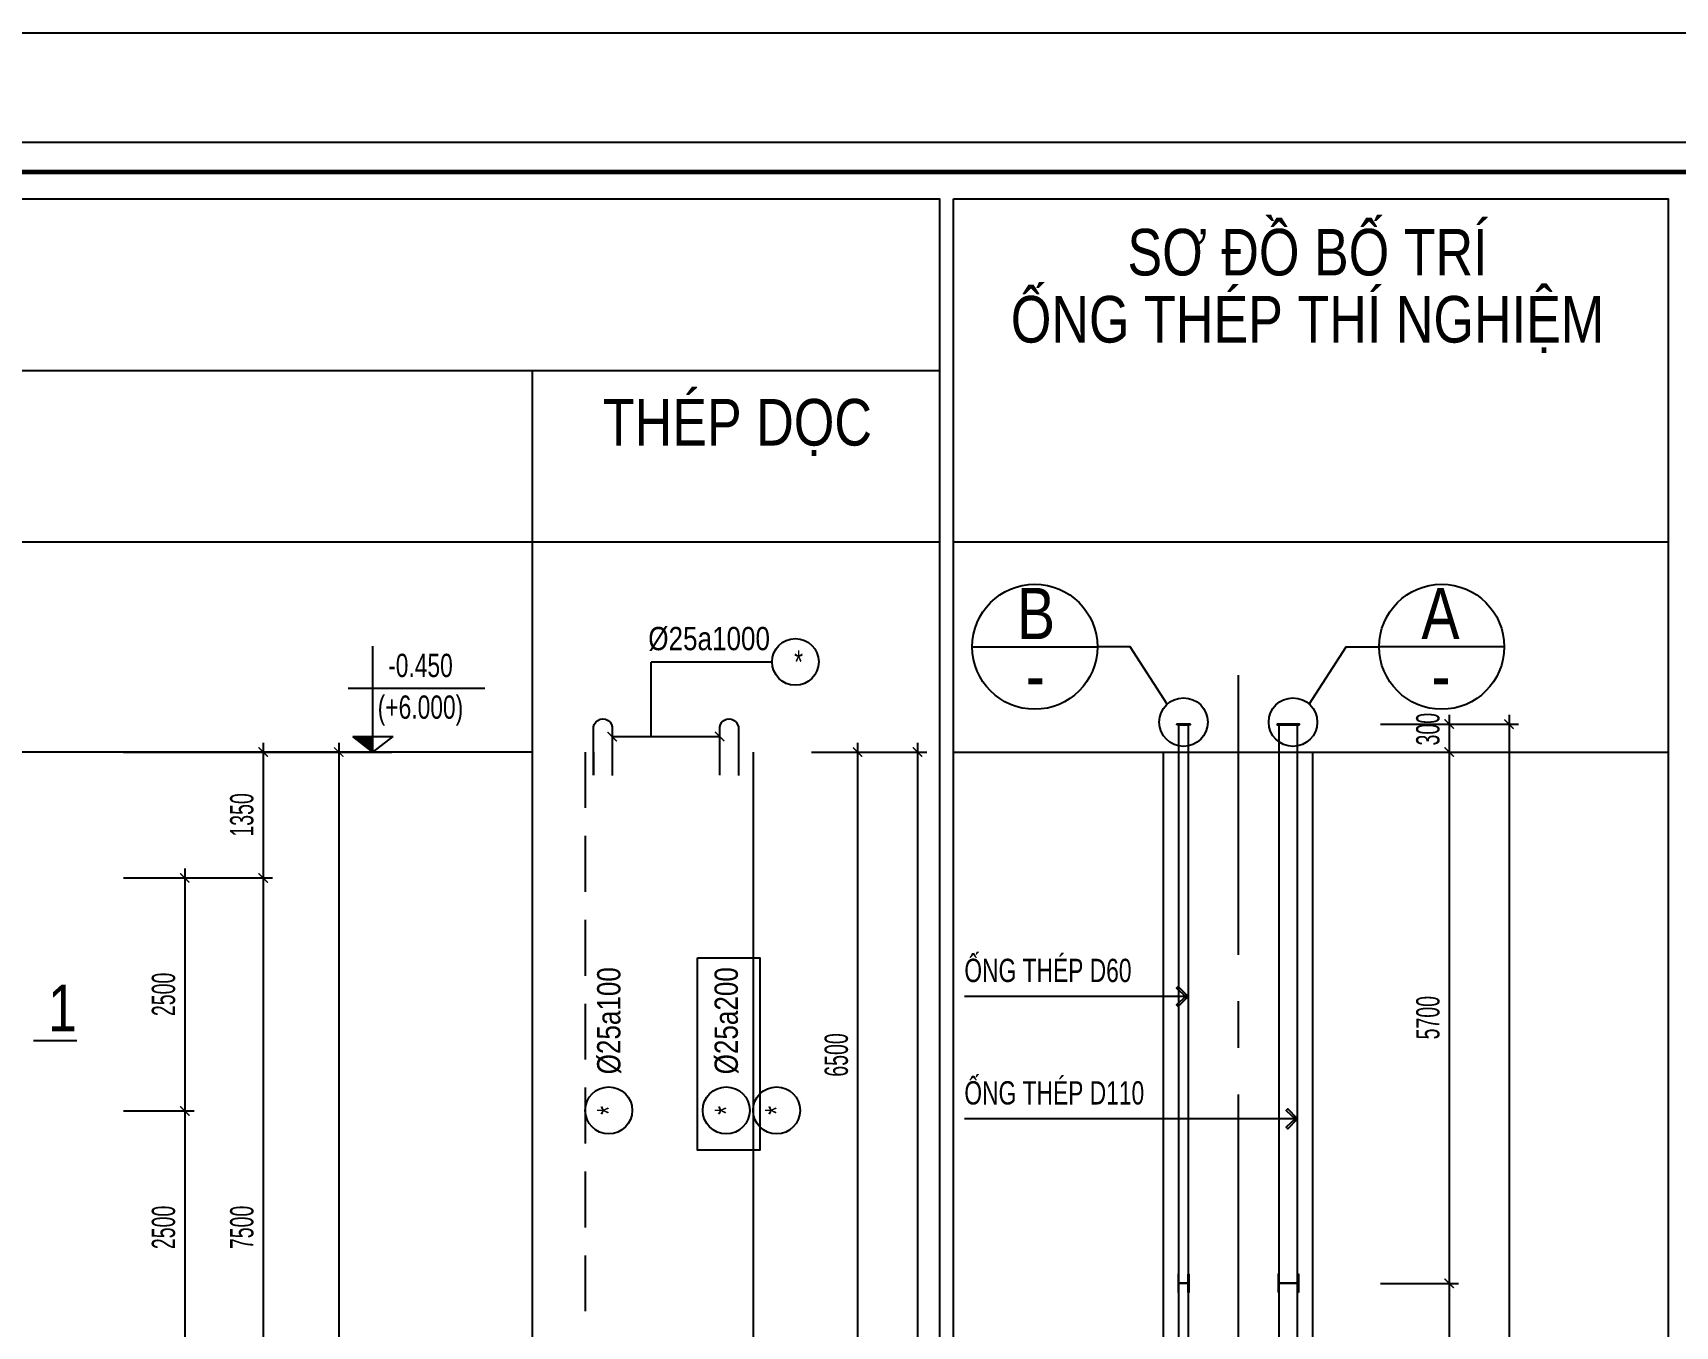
# Model space of a CAD drawing. Extents: x 21 to 2225438, y -14 to 594976.
# Drawn here: x 2209463 to 2213866, y 591508 to 594976 of the extents above; entities that cross this region are included whole.
import ezdxf
from ezdxf.enums import TextEntityAlignment as Align

# ---------------------------------------------------------------- set-up
doc = ezdxf.new("R2010")
doc.units = 0
doc.header["$LTSCALE"] = 1000
doc.header["$MEASUREMENT"] = 0
doc.header["$PDMODE"] = 3
doc.linetypes.add('CENTER2', pattern=[1.125, 0.75, -0.125, 0.125, -0.125])
doc.linetypes.add('HIDDEN', pattern=[0.375, 0.25, -0.125])
doc.layers.get('0').update_dxf_attribs({"linetype": 'CONTINUOUS'})
doc.layers.get('Defpoints').update_dxf_attribs({"linetype": 'CONTINUOUS'})
for name, color, linetype in [('CDC-KHUNGTEN', 7, 'CONTINUOUS'), ('CDC.01.AXIS', 160, 'CENTER2'), ('CDC.02.DIM', 1, 'CONTINUOUS'), ('CDC.03.BORDER', 3, 'CONTINUOUS'), ('CDC.05.STEEL', 4, 'CONTINUOUS'), ('CDC.06.TEXT', 2, 'CONTINUOUS'), ('CDC.10.HATCH', 9, 'CONTINUOUS'), ('CDC.11.NOTE', 8, 'CONTINUOUS'), ('CDC.14.STEELNUM', 9, 'CONTINUOUS'), ('CDC.15.NOPLOT', 87, 'CONTINUOUS')]:
    doc.layers.add(name, color=color, linetype=linetype)
doc.styles.add('ARIAL', font='arial.ttf', dxfattribs={"width": 0.6})
doc.dimstyles.new('DIM100-25', dxfattribs={"dimscale": 25, "dimtxt": 2.5, "dimasz": 1, "dimexe": 1, "dimexo": 0, "dimgap": 1, "dimtad": 1, "dimdec": 0, "dimlfac": 4, "dimzin": 0, "dimdsep": 46, "dimtxsty": 'ARIAL', "dimblk": 'ARCHTICK', "dimcen": 1, "dimdle": 1, "dimclrd": 1, "dimclre": 1, "dimclrt": 2, "dimadec": 0, "dimazin": 0, "dimtfac": 1, "dimtdec": 0, "dimtix": 1, "dimtofl": 0, "dimtmove": 2, "dimatfit": 3, "dimldrblk": 'ARCHTICK', "dimfxl": 1, "dimtolj": 1, "dimtzin": 0, "dimarcsym": 0})

# ---------------------------------------------------------------- blocks, each defined once
blk = doc.blocks.new('_ARCHTICK')
at = {"color": 0, "linetype": 'ByBlock', "const_width": 0.15}
blk.add_lwpolyline([(-0.5, -0.5), (0.5, 0.5)], dxfattribs=at)
blk = doc.blocks.new('*D165')
at = {"layer": 'CDC.02.DIM', "color": 1, "lineweight": -2, "transparency": 16777216}
for p, q in [((2213076.4, 593047.5), (2213285.6, 593047.5)), ((2213260.6, 593072.5), (2213260.6, 591597.5)), ((2213076.4, 591622.5), (2213285.6, 591622.5))]:
    blk.add_line(p, q, dxfattribs=at)
at = {"layer": 'Defpoints', "color": 0, "transparency": 16777216}
for p in [(2213076.4, 593047.5), (2213076.4, 591622.5), (2213260.6, 591622.5)]:
    blk.add_point(p, dxfattribs=at)
at = {"layer": 'CDC.02.DIM', "color": 1, "lineweight": -2, "transparency": 16777216, "xscale": 25, "yscale": 25, "zscale": 25}
for p, rotation in [((2213260.6, 593047.5), 90), ((2213260.6, 591622.5), 270)]:
    blk.add_blockref('_ARCHTICK', p, dxfattribs=dict(at, rotation=rotation))
at = {"layer": 'CDC.02.DIM', "color": 2, "transparency": 16777216, "insert": (2213203.7, 592335), "char_height": 62.5, "attachment_point": 5, "rotation": 90, "style": 'ARIAL'}
blk.add_mtext('\\A1;5700', dxfattribs=at)
blk = doc.blocks.new('*D166')
at = {"layer": 'CDC.02.DIM', "color": 1, "lineweight": -2, "transparency": 16777216}
for p, q in [((2213260.6, 591647.5), (2213260.6, 590097.5)), ((2213076.4, 591622.5), (2213285.6, 591622.5)), ((2213076.4, 590122.5), (2213285.6, 590122.5))]:
    blk.add_line(p, q, dxfattribs=at)
at = {"layer": 'Defpoints', "color": 0, "transparency": 16777216}
for p in [(2213076.4, 591622.5), (2213076.4, 590122.5), (2213260.6, 590122.5)]:
    blk.add_point(p, dxfattribs=at)
at = {"layer": 'CDC.02.DIM', "color": 1, "lineweight": -2, "transparency": 16777216, "xscale": 25, "yscale": 25, "zscale": 25}
for p, rotation in [((2213260.6, 591622.5), 90), ((2213260.6, 590122.5), 270)]:
    blk.add_blockref('_ARCHTICK', p, dxfattribs=dict(at, rotation=rotation))
at = {"layer": 'CDC.02.DIM', "color": 2, "transparency": 16777216, "insert": (2213203.7, 590872.5), "char_height": 62.5, "attachment_point": 5, "rotation": 90, "style": 'ARIAL'}
blk.add_mtext('\\A1;6000', dxfattribs=at)
blk = doc.blocks.new('*D171')
at = {"layer": 'CDC.02.DIM', "color": 1, "lineweight": -2, "transparency": 16777216}
for p, q in [((2213421, 593147.5), (2213421, 586272.5)), ((2213076.4, 593122.5), (2213446, 593122.5)), ((2213076.4, 586297.5), (2213446, 586297.5))]:
    blk.add_line(p, q, dxfattribs=at)
at = {"layer": 'Defpoints', "color": 0, "transparency": 16777216}
for p in [(2213076.4, 593122.5), (2213076.4, 586297.5), (2213421, 586297.5)]:
    blk.add_point(p, dxfattribs=at)
at = {"layer": 'CDC.02.DIM', "color": 1, "lineweight": -2, "transparency": 16777216, "xscale": 25, "yscale": 25, "zscale": 25}
for p, rotation in [((2213421, 593122.5), 90), ((2213421, 586297.5), 270)]:
    blk.add_blockref('_ARCHTICK', p, dxfattribs=dict(at, rotation=rotation))
at = {"layer": 'CDC.02.DIM', "color": 2, "transparency": 16777216, "insert": (2213364, 589616.3), "char_height": 62.5, "attachment_point": 5, "rotation": 90, "style": 'ARIAL'}
blk.add_mtext('\\A1;27300', dxfattribs=at)
blk = doc.blocks.new('*D175')
at = {"layer": 'CDC.02.DIM', "color": 1, "lineweight": -2, "transparency": 16777216}
for p, q in [((2211550.5, 593047.5), (2211699.5, 593047.5)), ((2211674.5, 593072.5), (2211674.5, 591397.5)), ((2211550.5, 591422.5), (2211699.5, 591422.5))]:
    blk.add_line(p, q, dxfattribs=at)
at = {"layer": 'Defpoints', "color": 0, "transparency": 16777216}
for p in [(2211550.5, 593047.5), (2211550.5, 591422.5), (2211674.5, 591422.5)]:
    blk.add_point(p, dxfattribs=at)
at = {"layer": 'CDC.02.DIM', "color": 1, "lineweight": -2, "transparency": 16777216, "xscale": 25, "yscale": 25, "zscale": 25}
for p, rotation in [((2211674.5, 593047.5), 90), ((2211674.5, 591422.5), 270)]:
    blk.add_blockref('_ARCHTICK', p, dxfattribs=dict(at, rotation=rotation))
at = {"layer": 'CDC.02.DIM', "color": 2, "transparency": 16777216, "insert": (2211617.6, 592235), "char_height": 62.5, "attachment_point": 5, "rotation": 90, "style": 'ARIAL'}
blk.add_mtext('\\A1;6500', dxfattribs=at)
blk = doc.blocks.new('*D179')
at = {"layer": 'CDC.02.DIM', "color": 1, "lineweight": -2, "transparency": 16777216}
for p, q in [((2211550.5, 593047.5), (2211859.9, 593047.5)), ((2211834.9, 593072.5), (2211834.9, 586297.5)), ((2211550.5, 586322.5), (2211859.9, 586322.5))]:
    blk.add_line(p, q, dxfattribs=at)
at = {"layer": 'Defpoints', "color": 0, "transparency": 16777216}
for p in [(2211550.5, 593047.5), (2211550.5, 586322.5), (2211834.9, 586322.5)]:
    blk.add_point(p, dxfattribs=at)
at = {"layer": 'CDC.02.DIM', "color": 1, "lineweight": -2, "transparency": 16777216, "xscale": 25, "yscale": 25, "zscale": 25}
for p, rotation in [((2211834.9, 593047.5), 90), ((2211834.9, 586322.5), 270)]:
    blk.add_blockref('_ARCHTICK', p, dxfattribs=dict(at, rotation=rotation))
at = {"layer": 'CDC.02.DIM', "color": 2, "transparency": 16777216, "insert": (2211778, 589685), "char_height": 62.5, "attachment_point": 5, "rotation": 90, "style": 'ARIAL'}
blk.add_mtext('\\A1;26900', dxfattribs=at)
blk = doc.blocks.new('*D186')
at = {"layer": 'CDC.02.DIM', "color": 1, "lineweight": -2, "transparency": 16777216}
for p, q in [((2209713.4, 593047.5), (2210308.1, 593047.5)), ((2210283.1, 593072.5), (2210283.1, 586272.5)), ((2209715.9, 586297.5), (2210308.1, 586297.5))]:
    blk.add_line(p, q, dxfattribs=at)
at = {"layer": 'Defpoints', "color": 0, "transparency": 16777216}
for p in [(2209713.4, 593047.5), (2209715.9, 586297.5), (2210283.1, 586297.5)]:
    blk.add_point(p, dxfattribs=at)
at = {"layer": 'CDC.02.DIM', "color": 1, "lineweight": -2, "transparency": 16777216, "xscale": 25, "yscale": 25, "zscale": 25}
for p, rotation in [((2210283.1, 593047.5), 90), ((2210283.1, 586297.5), 270)]:
    blk.add_blockref('_ARCHTICK', p, dxfattribs=dict(at, rotation=rotation))
at = {"layer": 'CDC.02.DIM', "color": 2, "transparency": 16777216, "insert": (2210226.2, 589672.5), "char_height": 62.5, "attachment_point": 5, "rotation": 90, "style": 'ARIAL'}
blk.add_mtext('\\A1;27000', dxfattribs=at)
blk = doc.blocks.new('*D190')
at = {"layer": 'CDC.02.DIM', "color": 1, "lineweight": -2, "transparency": 16777216}
for p, q in [((2210080.6, 592735), (2210080.6, 590810)), ((2209870.5, 592710), (2210105.6, 592710)), ((2209705.8, 590835), (2210105.6, 590835))]:
    blk.add_line(p, q, dxfattribs=at)
at = {"layer": 'Defpoints', "color": 0, "transparency": 16777216}
for p in [(2209870.5, 592710), (2209705.8, 590835), (2210080.6, 590835)]:
    blk.add_point(p, dxfattribs=at)
at = {"layer": 'CDC.02.DIM', "color": 1, "lineweight": -2, "transparency": 16777216, "xscale": 25, "yscale": 25, "zscale": 25}
for p, rotation in [((2210080.6, 592710), 90), ((2210080.6, 590835), 270)]:
    blk.add_blockref('_ARCHTICK', p, dxfattribs=dict(at, rotation=rotation))
at = {"layer": 'CDC.02.DIM', "color": 2, "transparency": 16777216, "insert": (2210023.6, 591772.5), "char_height": 62.5, "attachment_point": 5, "rotation": 90, "style": 'ARIAL'}
blk.add_mtext('\\A1;7500', dxfattribs=at)
blk = doc.blocks.new('*D191')
at = {"layer": 'CDC.02.DIM', "color": 1, "lineweight": -2, "transparency": 16777216}
for p, q in [((2209705.8, 593047.5), (2210105.6, 593047.5)), ((2210080.6, 593072.5), (2210080.6, 592685)), ((2209705.8, 592710), (2210105.6, 592710))]:
    blk.add_line(p, q, dxfattribs=at)
at = {"layer": 'Defpoints', "color": 0, "transparency": 16777216}
for p in [(2209705.8, 593047.5), (2209705.8, 592710), (2210080.6, 592710)]:
    blk.add_point(p, dxfattribs=at)
at = {"layer": 'CDC.02.DIM', "color": 1, "lineweight": -2, "transparency": 16777216, "xscale": 25, "yscale": 25, "zscale": 25}
for p, rotation in [((2210080.6, 593047.5), 90), ((2210080.6, 592710), 270)]:
    blk.add_blockref('_ARCHTICK', p, dxfattribs=dict(at, rotation=rotation))
at = {"layer": 'CDC.02.DIM', "color": 2, "transparency": 16777216, "insert": (2210023.6, 592878.8), "char_height": 62.5, "attachment_point": 5, "rotation": 90, "style": 'ARIAL'}
blk.add_mtext('\\A1;1350', dxfattribs=at)
blk = doc.blocks.new('*D197')
at = {"layer": 'CDC.02.DIM', "color": 1, "lineweight": -2, "transparency": 16777216}
for p, q in [((2209705.8, 592085), (2209895.5, 592085)), ((2209870.5, 592110), (2209870.5, 591435)), ((2209710.9, 591460), (2209895.5, 591460))]:
    blk.add_line(p, q, dxfattribs=at)
at = {"layer": 'Defpoints', "color": 0, "transparency": 16777216}
for p in [(2209705.8, 592085), (2209710.9, 591460), (2209870.5, 591460)]:
    blk.add_point(p, dxfattribs=at)
at = {"layer": 'CDC.02.DIM', "color": 1, "lineweight": -2, "transparency": 16777216, "xscale": 25, "yscale": 25, "zscale": 25}
for p, rotation in [((2209870.5, 592085), 90), ((2209870.5, 591460), 270)]:
    blk.add_blockref('_ARCHTICK', p, dxfattribs=dict(at, rotation=rotation))
at = {"layer": 'CDC.02.DIM', "color": 2, "transparency": 16777216, "insert": (2209813.6, 591772.5), "char_height": 62.5, "attachment_point": 5, "rotation": 90, "style": 'ARIAL'}
blk.add_mtext('\\A1;2500', dxfattribs=at)
blk = doc.blocks.new('*D198')
at = {"layer": 'CDC.02.DIM', "color": 1, "lineweight": -2, "transparency": 16777216}
for p, q in [((2209870.5, 592735), (2209870.5, 592060)), ((2209705.8, 592710), (2209895.5, 592710)), ((2209710.9, 592085), (2209895.5, 592085))]:
    blk.add_line(p, q, dxfattribs=at)
at = {"layer": 'Defpoints', "color": 0, "transparency": 16777216}
for p in [(2209705.8, 592710), (2209710.9, 592085), (2209870.5, 592085)]:
    blk.add_point(p, dxfattribs=at)
at = {"layer": 'CDC.02.DIM', "color": 1, "lineweight": -2, "transparency": 16777216, "xscale": 25, "yscale": 25, "zscale": 25}
for p, rotation in [((2209870.5, 592710), 90), ((2209870.5, 592085), 270)]:
    blk.add_blockref('_ARCHTICK', p, dxfattribs=dict(at, rotation=rotation))
at = {"layer": 'CDC.02.DIM', "color": 2, "transparency": 16777216, "insert": (2209813.6, 592397.5), "char_height": 62.5, "attachment_point": 5, "rotation": 90, "style": 'ARIAL'}
blk.add_mtext('\\A1;2500', dxfattribs=at)
blk = doc.blocks.new('*D226')
at = {"layer": 'CDC.02.DIM', "color": 1, "lineweight": -2, "transparency": 16777216}
for p, q in [((2213260.6, 593147.5), (2213260.6, 593022.5)), ((2213076.4, 593122.5), (2213285.6, 593122.5)), ((2213076.4, 593047.5), (2213285.6, 593047.5))]:
    blk.add_line(p, q, dxfattribs=at)
at = {"layer": 'Defpoints', "color": 0, "transparency": 16777216}
for p in [(2213076.4, 593122.5), (2213076.4, 593047.5), (2213260.6, 593047.5)]:
    blk.add_point(p, dxfattribs=at)
at = {"layer": 'CDC.02.DIM', "color": 1, "lineweight": -2, "transparency": 16777216, "xscale": 25, "yscale": 25, "zscale": 25}
for p, rotation in [((2213260.6, 593122.5), 90), ((2213260.6, 593047.5), 270)]:
    blk.add_blockref('_ARCHTICK', p, dxfattribs=dict(at, rotation=rotation))
at = {"layer": 'CDC.02.DIM', "color": 2, "transparency": 16777216, "insert": (2213203.6, 593108.8), "char_height": 62.5, "attachment_point": 5, "rotation": 90, "style": 'ARIAL'}
blk.add_mtext('\\A1;300', dxfattribs=at)
blk = doc.blocks.new('KHUNG TEN')
at = {"layer": 'CDC-KHUNGTEN', "color": 8}
blk.add_lwpolyline([(75096, 1100), (83000, 1100), (83000, 58300), (3000, 58300), (3000, 1100), (75096, 1100)], dxfattribs=at)
at = {"layer": 'CDC-KHUNGTEN', "color": 255, "lineweight": 60}
blk.add_lwpolyline([(74900, 1400), (74900, 58000), (3300, 58000), (3300, 1400), (74900, 1400)], close=True, dxfattribs=at)
at = {"layer": 'Defpoints', "color": 1, "ltscale": 0.2}
blk.add_lwpolyline([(0, 0), (0, 59400), (84100, 59400), (84100, 0), (0, 0)], close=True, dxfattribs=at)

msp = doc.modelspace()

# ---------------------------------------------------------------- linework, layer by layer
at = {"layer": 'CDC.01.AXIS'}
msp.add_line((2212694.95, 593253.96), (2212694.95, 586180.96), dxfattribs=at)
at = {"layer": 'CDC.03.BORDER'}
for p, q in [((2205590.42, 594071.21), (2211893.62, 594071.21)), ((2210801.83, 594071.21), (2210801.83, 584656.67)), ((2205590.42, 593611.21), (2211893.62, 593611.21)), ((2211931.28, 593611.21), (2213847.55, 593611.21)), ((2212530.69, 593122.54), (2212565.69, 593122.54)), ((2212565.69, 593122.54), (2212530.69, 593122.54)), ((2212859.21, 593122.54), (2212799.21, 593122.54)), ((2212799.21, 593122.54), (2212859.21, 593122.54)), ((2210801.83, 593047.54), (2207271.14, 593047.54)), ((2211931.28, 593047.54), (2212494.95, 593047.54)), ((2212894.95, 593047.54), (2213847.55, 593047.54))]:
    msp.add_line(p, q, dxfattribs=at)
for points in [[(2205590.42, 594531.21), (2211893.62, 594531.21), (2211893.62, 584656.67), (2205590.42, 584656.67)], [(2211931.28, 594531.21), (2213847.55, 594531.21), (2213847.55, 584656.67), (2211931.28, 584656.67)], [(2212530.69, 593120.62), (2212530.69, 593122.54), (2212565.69, 593122.54), (2212565.69, 593120.62)], [(2212535.69, 593120.62), (2212560.69, 593120.62), (2212560.69, 591622.54), (2212535.69, 591622.54)], [(2212859.21, 593120.62), (2212859.21, 593122.54), (2212799.21, 593122.54), (2212799.21, 593120.62)], [(2212854.21, 593120.62), (2212804.21, 593120.62), (2212804.21, 591622.54), (2212854.21, 591622.54)], [(2212533.77, 591597.61), (2212535.69, 591597.61), (2212535.69, 591647.46), (2212533.77, 591647.46)], [(2212562.61, 591597.61), (2212560.69, 591597.61), (2212560.69, 591647.46), (2212562.61, 591647.46)], [(2212802.29, 591597.61), (2212804.21, 591597.61), (2212804.21, 591647.46), (2212802.29, 591647.46)], [(2212856.13, 591597.61), (2212854.21, 591597.61), (2212854.21, 591647.46), (2212856.13, 591647.46)], [(2212535.69, 591622.54), (2212560.69, 591622.54), (2212560.69, 590122.54), (2212535.69, 590122.54)], [(2212854.21, 591622.54), (2212804.21, 591622.54), (2212804.21, 590122.54), (2212854.21, 590122.54)]]:
    msp.add_lwpolyline(points, close=True, dxfattribs=at)
at = {"layer": 'CDC.05.STEEL', "linetype": 'HIDDEN', "ltscale": 0.6}
msp.add_line((2210944.29, 593047.54), (2210944.29, 590122.54), dxfattribs=at)
at = {"layer": 'CDC.05.STEEL'}
for p, q in [((2210966.53, 593047.54), (2210966.53, 592985.04)), ((2211394.23, 593047.54), (2211394.23, 590122.54))]:
    msp.add_line(p, q, dxfattribs=at)
for points in [[(2210966.53, 592985.04), (2210966.53, 593107.4, -1.1633574), (2211016.53, 593107.4), (2211016.53, 592984.87)], [(2211304.63, 592985.04), (2211304.63, 593107.4, -1.1633574), (2211354.63, 593107.4), (2211354.63, 592984.87)]]:
    msp.add_lwpolyline(points, format="xyb", dxfattribs=at)
at = {"layer": 'CDC.10.HATCH'}
for p, q in [((2212494.95, 586297.54), (2212494.95, 593047.54)), ((2212494.95, 593047.54), (2212894.95, 593047.54)), ((2212894.95, 586297.54), (2212894.95, 593047.54))]:
    msp.add_line(p, q, dxfattribs=at)
at = {"layer": 'CDC.11.NOTE'}
for p, q in [((2210374.97, 593047.54), (2210374.97, 593331.7)), ((2211981.76, 593329.78), (2212317.17, 593329.78)), ((2213408.14, 593329.78), (2213072.73, 593329.78)), ((2210308.07, 593218.47), (2210675.2, 593218.47)), ((2210374.97, 593047.54), (2210320.97, 593088.92)), ((2210320.97, 593088.92), (2210428.97, 593088.92)), ((2210374.97, 593047.54), (2210428.97, 593088.92)), ((2210140.34, 593047.54), (2210425.6, 593047.54))]:
    msp.add_line(p, q, dxfattribs=at)
at = {"layer": 'CDC.11.NOTE', "lineweight": -2, "ltscale": 5}
for p, q in [((2211120.85, 593289.19), (2211446.89, 593289.19)), ((2211120.85, 593088.81), (2211120.85, 593288.45)), ((2211016.53, 593088.81), (2211304.63, 593088.81))]:
    msp.add_line(p, q, dxfattribs=at)
at = {"layer": 'CDC.11.NOTE'}
for points in [[(2212504.54, 593176.02), (2212405.56, 593329.78), (2212317.17, 593329.78)], [(2212885.36, 593176.02), (2212984.34, 593329.78), (2213072.73, 593329.78)], [(2212560.69, 592391.84), (2212533.96, 592418.57), (2212529.51, 592414.12), (2212554.39, 592391.84), (2212529.51, 592369.57), (2212533.96, 592365.12), (2212560.69, 592391.84), (2212560.69, 592391.84), (2211960.84, 592391.84)], [(2212854.21, 592063.44), (2212827.48, 592090.17), (2212823.03, 592085.72), (2212847.91, 592063.44), (2212823.03, 592041.17), (2212827.48, 592036.72), (2212854.21, 592063.44), (2212854.21, 592063.44), (2211960.84, 592063.44)]]:
    msp.add_lwpolyline(points, dxfattribs=at)
for centre, radius in [((2212149.46, 593329.78), 167.71), ((2213240.44, 593329.78), 167.71), ((2212548.19, 593127.72), 65.11), ((2212841.71, 593127.72), 65.11)]:
    msp.add_circle(centre, radius, dxfattribs=at)
msp.add_solid([(2210320.97, 593088.92), (2210374.97, 593047.54), (2210374.97, 593088.92), (2210374.97, 593047.54)], dxfattribs=at)
at = {"layer": 'CDC.14.STEELNUM'}
for centre, radius in [((2211507.51, 593289.19), 62.5), ((2211007.29, 592086.38), 63), ((2211322.23, 592086.38), 63), ((2211457.23, 592086.38), 63)]:
    msp.add_circle(centre, radius, dxfattribs=at)
at = {"layer": 'CDC.15.NOPLOT'}
msp.add_lwpolyline([(2211244.92, 592495.5), (2211412.54, 592495.5), (2211412.54, 591979.54), (2211244.92, 591979.54)], close=True, dxfattribs=at)

# ---------------------------------------------------------------- block references
at = {"layer": 'CDC.02.DIM', "xscale": 25, "yscale": 25, "zscale": 25, "rotation": 270}
for p in [(2211016.53, 593088.81), (2211304.63, 593088.81)]:
    msp.add_blockref('_ARCHTICK', p, dxfattribs=at)
at = {"layer": 'CDC.06.TEXT', "xscale": 0.267170035669908, "yscale": 0.267170035669908, "zscale": 0.267170035669908}
msp.add_blockref('KHUNG TEN', (2202968.82, 579106.52), dxfattribs=at)

# ---------------------------------------------------------------- texts
at = {"layer": 'CDC.06.TEXT', "style": 'ARIAL', "width": 0.8}
for s, p in [('SƠ ĐỒ BỐ TRÍ', (2212880.68, 594325.65)), ('ỐNG THÉP THÍ NGHIỆM', (2212880.68, 594145.65)), ('THÉP DỌC', (2211352.03, 593869.45)), ('%%U 1', (2209523.2, 592298.56))]:
    msp.add_text(s, height=125, dxfattribs=at).set_placement(p, align=Align.CENTER)
for s, p in [('B', (2212152.73, 593418.97)), ('A', (2213237.17, 593418.97)), ('-', (2212151.06, 593252.76)), ('-', (2213238.76, 593252.76))]:
    msp.add_text(s, height=137.5, dxfattribs=at).set_placement(p, align=Align.MIDDLE_CENTER)
at = {"layer": 'CDC.06.TEXT', "style": 'ARIAL'}
for s, width, p in [('%%C25a1000', 0.8, (2211276.28, 593351.92)), ('-0.450', 0.7, (2210502.36, 593279.82)), ('(+6.000)', 0.7, (2210502.36, 593160.25))]:
    msp.add_text(s, height=62.5, dxfattribs=dict(at, width=width)).set_placement(p, align=Align.MIDDLE)
at = {"layer": 'CDC.06.TEXT', "style": 'ARIAL', "width": 0.7}
for s, p in [('ỐNG THÉP D60', (2211960.58, 592430.54)), ('ỐNG THÉP D110', (2211960.58, 592102.14))]:
    msp.add_text(s, height=62.5, dxfattribs=at).set_placement(p)
at = {"layer": 'CDC.06.TEXT', "style": 'ARIAL', "width": 0.8}
for s, p in [('%%C25a100', (2211007.15, 592183.08)), ('%%C25a200', (2211322.09, 592183.08))]:
    msp.add_text(s, height=62.5, rotation=90, dxfattribs=at).set_placement(p, align=Align.MIDDLE_LEFT)
at = {"layer": 'CDC.14.STEELNUM', "style": 'ARIAL', "width": 0.7}
msp.add_text('*', height=62.5, dxfattribs=at).set_placement((2211516.16, 593289.19), align=Align.MIDDLE_CENTER)
for p in [(2211007.29, 592086.38), (2211322.23, 592086.38), (2211457.23, 592086.38)]:
    msp.add_text('*', height=62.5, rotation=90, dxfattribs=at).set_placement(p, align=Align.MIDDLE_CENTER)

# ---------------------------------------------------------------- dimensions: what is measured, and where the dimension line sits
at = {"layer": 'CDC.02.DIM'}
for base, p2, picture, middle in [((2213260.58, 593047.54), (2213076.36, 593047.54), '*D226', (2213203.65, 593108.75)), ((2213420.96, 586297.54), (2213076.36, 586297.54), '*D171', (2213364.03, 589616.29))]:
    dim = msp.add_linear_dim(base=base, p1=(2213076.36, 593122.54), p2=p2, angle=90, dimstyle='DIM100-25', dxfattribs=at)
    dim.commit()
    dim.dimension.update_dxf_attribs({"geometry": picture, "text_midpoint": middle, "dimtype": 160})
for base, p1, p2, angle, picture, middle in [((2210080.56, 592710.04), (2209705.85, 593047.54), (2209705.85, 592710.04), 90, '*D191', (2210023.62, 592878.79)), ((2210283.07, 586297.54), (2209713.38, 593047.54), (2209715.89, 586297.54), 270, '*D186', (2210226.16, 589672.54)), ((2211674.51, 591422.54), (2211550.45, 593047.54), (2211550.45, 591422.54), 90, '*D175', (2211617.6, 592235.04)), ((2211834.89, 586322.54), (2211550.45, 593047.54), (2211550.45, 586322.54), 90, '*D179', (2211777.98, 589685.04)), ((2213260.58, 591622.54), (2213076.36, 593047.54), (2213076.36, 591622.54), 90, '*D165', (2213203.67, 592335.04)), ((2210080.56, 590835.04), (2209870.51, 592710.04), (2209705.85, 590835.04), 270, '*D190', (2210023.64, 591772.54)), ((2209870.51, 592085.04), (2209705.85, 592710.04), (2209710.87, 592085.04), 90, '*D198', (2209813.6, 592397.54)), ((2209870.51, 591460.04), (2209705.85, 592085.04), (2209710.87, 591460.04), 90, '*D197', (2209813.6, 591772.54)), ((2213260.58, 590122.54), (2213076.36, 591622.54), (2213076.36, 590122.54), 90, '*D166', (2213203.67, 590872.54))]:
    dim = msp.add_linear_dim(base=base, p1=p1, p2=p2, angle=angle, dimstyle='DIM100-25', dxfattribs=at)
    dim.commit()
    dim.dimension.update_dxf_attribs({"geometry": picture, "text_midpoint": middle})

doc.saveas('drawing.dxf')
